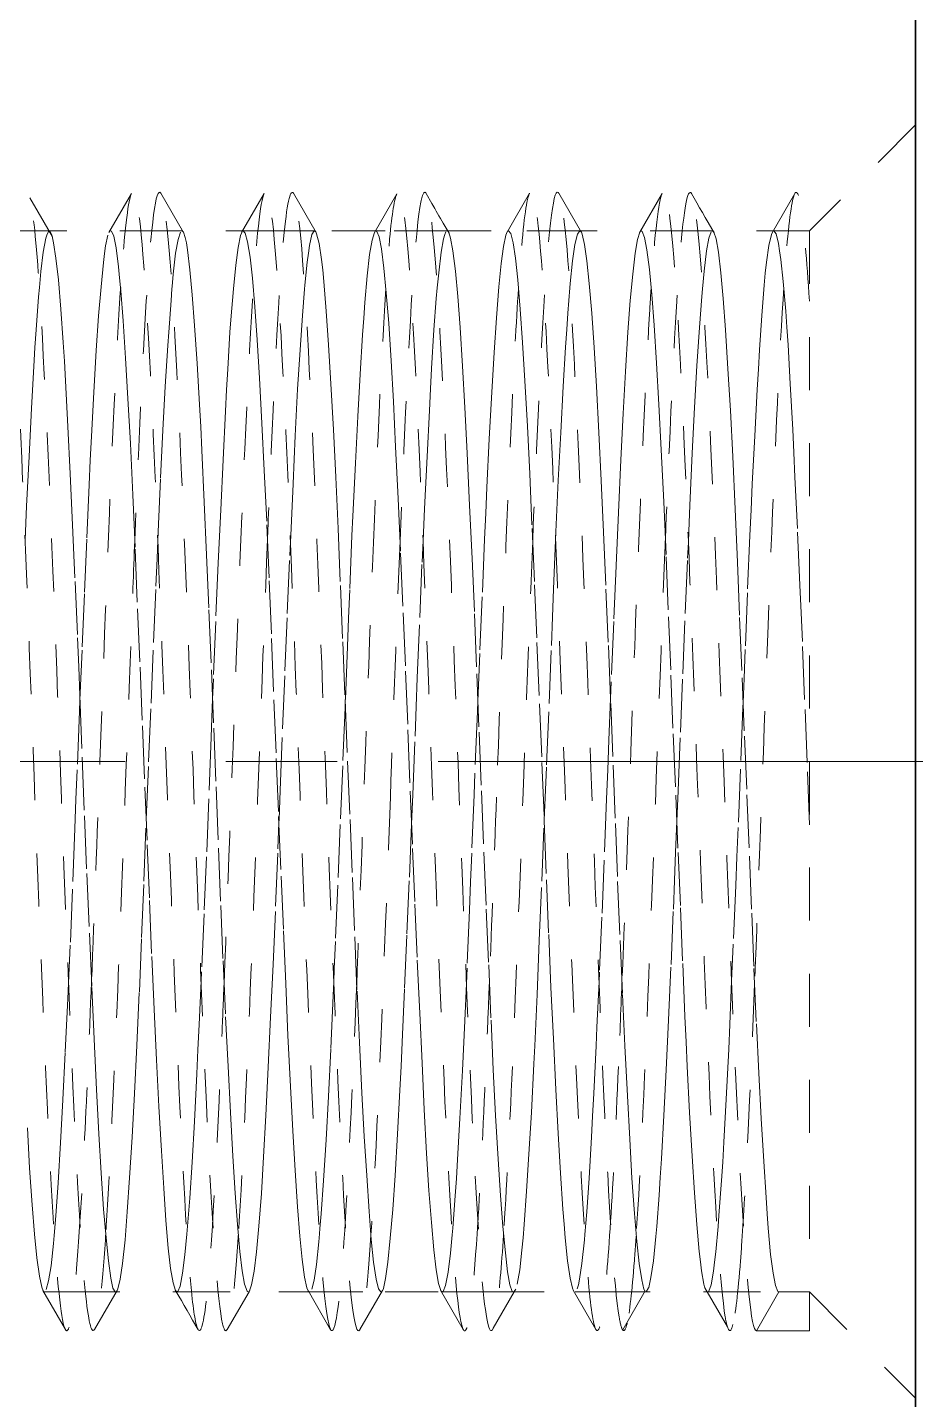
# Model space of a CAD drawing. Header units: millimetres. Extents: x -742 to 742, y -525 to 525.
# Drawn here: x -445.99 to -429.25, y -156.36 to -130.5 of the extents above; entities that cross this region are included whole.
import ezdxf

# ---------------------------------------------------------------- set-up
doc = ezdxf.new("R2010")
doc.units = ezdxf.units.MM
doc.linetypes.add('点画线', pattern=[18, 12, -2, 2, -2])
doc.linetypes.add('虚线', pattern=[2, 1, -1])
doc.layers.get('0').update_dxf_attribs({"lineweight": 35})
for name, color, linetype, lineweight in [('中心线层', 1, '点画线', 18), ('粗实线层', 7, 'Continuous', 35), ('虚线层', 6, '虚线', 18)]:
    doc.layers.add(name, color=color, linetype=linetype, lineweight=lineweight)

# ---------------------------------------------------------------- blocks, each defined once
blk = doc.blocks.new('*X8')
blk.add_line((-834.125, 60), (-834.125, -70))
at = {"layer": '虚线层', "color": 7}
for p, q in [((-834.125, -33), (-836.125, -35)), ((-834.125, -33), (-836.125, -35)), ((-836.125, -35), (-882.125, -35)), ((-850.454, -35), (-851.794, -35)), ((-847.953, -35), (-849.297, -35)), ((-845.456, -35), (-846.797, -35)), ((-842.955, -35), (-844.294, -35)), ((-840.453, -35), (-841.795, -35)), ((-837.956, -35), (-839.297, -35)), ((-836.125, -35), (-836.795, -35)), ((-836.125, -35), (-836.125, -55)), ((-882.125, -55), (-836.125, -55)), ((-850.546, -55), (-849.206, -55)), ((-848.044, -55), (-846.704, -55)), ((-845.546, -55), (-844.203, -55)), ((-843.047, -55), (-841.706, -55)), ((-840.544, -55), (-839.205, -55)), ((-838.045, -55), (-836.702, -55)), ((-837.125, -55.732), (-836.702, -55)), ((-836.125, -55), (-836.702, -55)), ((-836.125, -55), (-834.125, -57)), ((-836.125, -55), (-834.125, -57)), ((-836.125, -55.732), (-836.125, -55)), ((-836.125, -55.732), (-837.125, -55.732))]:
    blk.add_line(p, q, dxfattribs=at)
for points in [[(-850.394, -35.109), (-850.82, -34.375)], [(-848.901, -34.292), (-849.329, -35.03)], [(-847.923, -35.028), (-848.35, -34.29)], [(-846.401, -34.293), (-846.828, -35.032)], [(-845.426, -35.029), (-845.853, -34.289)], [(-843.903, -34.299), (-844.33, -35.04)], [(-842.919, -35.041), (-843.028, -34.855), (-843.082, -34.763), (-843.109, -34.717), (-843.136, -34.671), (-843.162, -34.625), (-843.189, -34.578), (-843.243, -34.483), (-843.35, -34.294)], [(-841.4, -34.291), (-841.825, -35.026)], [(-840.422, -35.03), (-840.849, -34.291)], [(-838.901, -34.293), (-839.325, -35.024)], [(-837.921, -35.035), (-838.034, -34.841), (-838.089, -34.746), (-838.143, -34.654), (-838.195, -34.562), (-838.247, -34.472), (-838.349, -34.295)], [(-836.402, -34.297), (-836.829, -35.038)], [(-850.641, -36.065), (-850.612, -35.765), (-850.567, -35.398), (-850.519, -35.139), (-850.502, -35.079)], [(-850.502, -35.079), (-850.459, -35.001)], [(-850.454, -35), (-850.438, -35.009), (-850.417, -35.046), (-850.407, -35.075)], [(-850.407, -35.075), (-850.4, -35.099)], [(-850.4, -35.099), (-850.372, -35.224), (-850.327, -35.516), (-850.282, -35.924), (-850.234, -36.473), (-850.19, -37.102), (-850.169, -37.456), (-850.148, -37.827), (-850.103, -38.685), (-850.059, -39.58), (-850.014, -40.54), (-849.966, -41.609), (-849.921, -42.669), (-849.899, -43.214), (-849.878, -43.757), (-849.834, -44.917), (-849.791, -46.022), (-849.746, -47.114), (-849.698, -48.234), (-849.653, -49.259), (-849.609, -50.232), (-849.565, -51.186), (-849.522, -52.016), (-849.478, -52.76), (-849.43, -53.44), (-849.384, -53.98), (-849.34, -54.411), (-849.295, -54.74), (-849.253, -54.931), (-849.209, -55), (-849.207, -55)], [(-849.348, -35.079), (-849.391, -35.278), (-849.412, -35.424), (-849.433, -35.596), (-849.478, -36.054), (-849.523, -36.602), (-849.568, -37.253), (-849.616, -38.039), (-849.66, -38.874), (-849.681, -39.324), (-849.702, -39.785), (-849.747, -40.81), (-849.791, -41.839), (-849.836, -42.905), (-849.875, -43.838)], [(-848.071, -54.976), (-848.072, -54.975), (-848.12, -54.825), (-848.166, -54.559), (-848.21, -54.176), (-848.255, -53.652), (-848.297, -53.045), (-848.341, -52.34), (-848.388, -51.503), (-848.434, -50.624), (-848.479, -49.677), (-848.525, -48.619), (-848.567, -47.568), (-848.61, -46.485), (-848.656, -45.327), (-848.702, -44.221), (-848.747, -43.125), (-848.794, -41.998), (-848.836, -40.963), (-848.879, -39.977), (-848.924, -39.007), (-848.97, -38.16), (-849.015, -37.397), (-849.063, -36.694), (-849.106, -36.13), (-849.127, -35.886), (-849.148, -35.674), (-849.193, -35.318), (-849.238, -35.101), (-849.283, -35.005), (-849.297, -35)], [(-848.142, -36.092), (-848.138, -36.048), (-848.117, -35.817), (-848.072, -35.42), (-848.027, -35.162), (-847.982, -35.024)], [(-847.953, -35), (-847.934, -35.011), (-847.926, -35.023)], [(-847.926, -35.023), (-847.89, -35.124), (-847.869, -35.227), (-847.848, -35.358), (-847.803, -35.731), (-847.759, -36.202), (-847.714, -36.78), (-847.666, -37.497), (-847.621, -38.272), (-847.599, -38.695), (-847.578, -39.131), (-847.534, -40.11), (-847.491, -41.103), (-847.446, -42.144), (-847.398, -43.275), (-847.353, -44.374), (-847.309, -45.479), (-847.265, -46.636), (-847.222, -47.715), (-847.178, -48.761), (-847.13, -49.811), (-847.084, -50.75), (-847.04, -51.618), (-846.995, -52.443), (-846.953, -53.135), (-846.909, -53.728), (-846.862, -54.235), (-846.816, -54.602), (-846.771, -54.852), (-846.726, -54.985), (-846.704, -55)], [(-846.824, -35.025), (-846.827, -35.031), (-846.848, -35.089), (-846.893, -35.31), (-846.938, -35.643), (-846.984, -36.089), (-847.031, -36.676), (-847.048, -36.91)], [(-845.574, -54.978), (-845.598, -54.921), (-845.641, -54.722), (-845.686, -54.385), (-845.728, -53.946), (-845.772, -53.398), (-845.82, -52.711), (-845.866, -51.96), (-845.91, -51.125), (-845.955, -50.166), (-845.997, -49.189), (-846.041, -48.161), (-846.088, -47.038), (-846.134, -45.945), (-846.179, -44.84), (-846.225, -43.68), (-846.267, -42.594), (-846.31, -41.537), (-846.356, -40.471), (-846.402, -39.515), (-846.447, -38.625), (-846.494, -37.774), (-846.536, -37.055), (-846.579, -36.433), (-846.624, -35.892), (-846.67, -35.492), (-846.715, -35.208), (-846.763, -35.039), (-846.797, -35)], [(-845.641, -36.1), (-845.634, -36.021), (-845.59, -35.59), (-845.569, -35.416), (-845.548, -35.274), (-845.503, -35.07), (-845.459, -35.001)], [(-845.456, -35), (-845.432, -35.018)], [(-845.432, -35.018), (-845.414, -35.053), (-845.366, -35.24), (-845.321, -35.54), (-845.299, -35.736), (-845.278, -35.956), (-845.234, -36.513), (-845.191, -37.149), (-845.146, -37.88), (-845.098, -38.743), (-845.053, -39.643), (-845.009, -40.608), (-844.965, -41.681), (-844.922, -42.743), (-844.878, -43.832), (-844.83, -44.993), (-844.784, -46.097), (-844.74, -47.188), (-844.695, -48.305), (-844.653, -49.327), (-844.609, -50.296), (-844.562, -51.245), (-844.516, -52.069), (-844.471, -52.807), (-844.426, -53.48), (-844.384, -54.013), (-844.341, -54.436), (-844.294, -54.757), (-844.249, -54.939), (-844.203, -55)], [(-844.324, -35.028), (-844.324, -35.03), (-844.37, -35.176), (-844.415, -35.442), (-844.463, -35.848), (-844.506, -36.349), (-844.527, -36.642), (-844.548, -36.956), (-844.594, -37.7), (-844.638, -38.499), (-844.684, -39.378), (-844.731, -40.375), (-844.748, -40.742)], [(-843.074, -54.975), (-843.116, -54.838), (-843.159, -54.58), (-843.204, -54.205), (-843.252, -53.69), (-843.298, -53.09), (-843.341, -52.392), (-843.386, -51.56), (-843.428, -50.686), (-843.472, -49.743), (-843.52, -48.689), (-843.566, -47.64), (-843.61, -46.559), (-843.655, -45.402), (-843.697, -44.296), (-843.741, -43.199), (-843.788, -42.07), (-843.834, -41.032), (-843.879, -40.043), (-843.925, -39.068), (-843.967, -38.215), (-844.01, -37.446), (-844.056, -36.736), (-844.102, -36.165), (-844.147, -35.702), (-844.194, -35.338), (-844.236, -35.112), (-844.279, -35.008), (-844.294, -35)], [(-843.142, -36.074), (-843.114, -35.788), (-843.066, -35.398), (-843.021, -35.149), (-842.999, -35.068), (-842.978, -35.019)], [(-842.925, -35.03), (-842.891, -35.136), (-842.846, -35.378), (-842.798, -35.759), (-842.753, -36.238), (-842.709, -36.823), (-842.665, -37.547), (-842.622, -38.329), (-842.578, -39.192), (-842.53, -40.176), (-842.484, -41.173), (-842.44, -42.216), (-842.395, -43.35), (-842.353, -44.449), (-842.309, -45.555), (-842.262, -46.71), (-842.216, -47.787), (-842.171, -48.831), (-842.126, -49.877), (-842.084, -50.811), (-842.041, -51.674), (-841.994, -52.494), (-841.949, -53.179), (-841.903, -53.764), (-841.856, -54.264), (-841.814, -54.623), (-841.772, -54.865), (-841.726, -54.989), (-841.706, -55)], [(-841.821, -35.019), (-841.847, -35.079), (-841.894, -35.292), (-841.936, -35.616), (-841.979, -36.055), (-842.024, -36.635), (-842.07, -37.291), (-842.115, -38.041), (-842.163, -38.921), (-842.206, -39.835), (-842.227, -40.321), (-842.248, -40.813), (-842.294, -41.895), (-842.338, -42.964), (-842.375, -43.862)], [(-840.57, -54.978), (-840.591, -54.931), (-840.636, -54.74), (-840.684, -54.411), (-840.729, -53.979), (-840.751, -53.72), (-840.772, -53.438), (-840.816, -52.758), (-840.859, -52.014), (-840.904, -51.184), (-840.952, -50.231), (-840.998, -49.258), (-841.041, -48.232), (-841.086, -47.112), (-841.128, -46.02), (-841.172, -44.915), (-841.22, -43.755), (-841.266, -42.667), (-841.31, -41.608), (-841.355, -40.539), (-841.397, -39.578), (-841.441, -38.683), (-841.488, -37.826), (-841.534, -37.101), (-841.579, -36.472), (-841.625, -35.924), (-841.667, -35.516), (-841.71, -35.224), (-841.756, -35.046), (-841.795, -35)], [(-840.641, -36.072), (-840.634, -35.988), (-840.591, -35.564), (-840.546, -35.257), (-840.498, -35.061), (-840.453, -35)], [(-840.453, -35), (-840.453, -35), (-840.425, -35.025)], [(-840.425, -35.025), (-840.409, -35.062), (-840.365, -35.257), (-840.322, -35.565), (-840.278, -35.989), (-840.23, -36.553), (-840.184, -37.195), (-840.14, -37.933), (-840.095, -38.802), (-840.053, -39.707), (-840.009, -40.676), (-839.962, -41.752), (-839.916, -42.816), (-839.871, -43.907), (-839.826, -45.068), (-839.784, -46.172), (-839.741, -47.261), (-839.694, -48.377), (-839.649, -49.395), (-839.603, -50.36), (-839.556, -51.304), (-839.514, -52.122), (-839.472, -52.854), (-839.426, -53.52), (-839.381, -54.046), (-839.335, -54.461), (-839.287, -54.773), (-839.244, -54.947), (-839.223, -54.989)], [(-839.325, -35.025), (-839.367, -35.162), (-839.41, -35.42), (-839.456, -35.818), (-839.502, -36.311), (-839.547, -36.911), (-839.594, -37.648), (-839.636, -38.442), (-839.679, -39.315), (-839.724, -40.309), (-839.77, -41.312), (-839.815, -42.361), (-839.863, -43.499), (-839.875, -43.811)], [(-839.325, -35.024), (-839.329, -35.032)], [(-838.095, -54.926), (-838.116, -54.852), (-838.16, -54.602), (-838.181, -54.431), (-838.202, -54.235), (-838.247, -53.727), (-838.291, -53.134), (-838.336, -52.442), (-838.384, -51.617), (-838.429, -50.748), (-838.451, -50.283), (-838.472, -49.809), (-838.516, -48.759), (-838.559, -47.713), (-838.604, -46.634), (-838.652, -45.477), (-838.698, -44.372), (-838.741, -43.273), (-838.786, -42.142), (-838.828, -41.101), (-838.872, -40.108), (-838.92, -39.129), (-838.966, -38.271), (-839.01, -37.495), (-839.055, -36.779), (-839.097, -36.201), (-839.141, -35.73), (-839.188, -35.357), (-839.234, -35.124), (-839.279, -35.011), (-839.298, -35)], [(-838.14, -36.092), (-838.109, -35.758), (-838.065, -35.378), (-838.022, -35.136), (-837.978, -35.015)], [(-837.956, -35), (-837.93, -35.019), (-837.926, -35.026)], [(-837.926, -35.026), (-837.884, -35.149), (-837.84, -35.399), (-837.795, -35.788), (-837.753, -36.274), (-837.709, -36.867), (-837.662, -37.597), (-837.616, -38.385), (-837.571, -39.253), (-837.526, -40.242), (-837.484, -41.242), (-837.441, -42.289), (-837.394, -43.424), (-837.349, -44.524), (-837.303, -45.63), (-837.256, -46.784), (-837.214, -47.86), (-837.172, -48.9), (-837.126, -49.943), (-837.081, -50.873), (-837.035, -51.73), (-836.987, -52.543), (-836.944, -53.222), (-836.923, -53.527), (-836.902, -53.8), (-836.857, -54.292), (-836.812, -54.644), (-836.767, -54.877), (-836.719, -54.992), (-836.702, -55)], [(-836.822, -35.025), (-836.841, -35.07), (-836.888, -35.274), (-836.934, -35.59), (-836.957, -35.794), (-836.979, -36.022), (-837.025, -36.593), (-837.067, -37.243), (-837.088, -37.606), (-837.11, -37.987), (-837.156, -38.862), (-837.202, -39.771), (-837.225, -40.254), (-837.247, -40.744), (-837.294, -41.823), (-837.336, -42.89), (-837.357, -43.438), (-837.375, -43.888)], [(-836.125, -46.195), (-836.171, -45.021), (-836.216, -43.83), (-836.259, -42.74), (-836.282, -42.201), (-836.304, -41.679), (-836.352, -40.606), (-836.398, -39.641), (-836.42, -39.179), (-836.441, -38.742), (-836.486, -37.879), (-836.528, -37.147), (-836.55, -36.814), (-836.572, -36.512), (-836.62, -35.955), (-836.666, -35.54), (-836.689, -35.374), (-836.71, -35.24), (-836.755, -35.053), (-836.795, -35)], [(-850.572, -54.979), (-850.597, -54.912), (-850.641, -54.704), (-850.688, -54.358), (-850.734, -53.912), (-850.779, -53.357), (-850.825, -52.663), (-850.867, -51.906)], [(-850.91, -40.823), (-850.881, -40.188), (-850.835, -39.25), (-850.787, -38.339), (-850.744, -37.556), (-850.723, -37.196), (-850.702, -36.864), (-850.657, -36.244), (-850.641, -36.065)], [(-848.202, -36.91), (-848.159, -36.31), (-848.142, -36.092)], [(-845.902, -40.742), (-845.859, -39.769), (-845.838, -39.302), (-845.817, -38.86), (-845.772, -37.985), (-845.727, -37.241), (-845.682, -36.592), (-845.641, -36.1)], [(-843.409, -40.834), (-843.382, -40.241), (-843.334, -39.252), (-843.29, -38.384), (-843.269, -37.976), (-843.248, -37.596), (-843.203, -36.866), (-843.159, -36.273), (-843.142, -36.074)], [(-840.91, -40.826), (-840.903, -40.674), (-840.859, -39.705), (-840.814, -38.801), (-840.766, -37.932), (-840.721, -37.194), (-840.699, -36.858), (-840.678, -36.552), (-840.641, -36.072)], [(-838.408, -40.864), (-838.399, -40.662), (-838.378, -40.174), (-838.334, -39.19), (-838.291, -38.327), (-838.246, -37.545), (-838.198, -36.822), (-838.153, -36.237), (-838.14, -36.092)], [(-848.409, -40.835), (-848.402, -40.672), (-848.357, -39.655), (-848.312, -38.754), (-848.267, -37.93), (-848.219, -37.157), (-848.202, -36.91)], [(-847.048, -36.91), (-847.091, -37.608), (-847.112, -37.995), (-847.133, -38.397), (-847.178, -39.313), (-847.223, -40.256), (-847.268, -41.257), (-847.316, -42.359), (-847.36, -43.44), (-847.375, -43.829)], [(-848.625, -46.096), (-848.581, -45.007), (-848.535, -43.903), (-848.487, -42.756), (-848.444, -41.694), (-848.423, -41.173), (-848.409, -40.835)], [(-846.125, -46.15), (-846.123, -46.097), (-846.102, -45.55), (-846.057, -44.387), (-846.012, -43.289), (-845.967, -42.212), (-845.919, -41.116), (-845.908, -40.862)], [(-845.908, -40.862), (-845.902, -40.742)], [(-844.748, -40.742), (-844.791, -41.767), (-844.812, -42.3), (-844.833, -42.832), (-844.875, -43.897)], [(-843.602, -45.628), (-843.559, -44.522), (-843.538, -43.966), (-843.517, -43.422), (-843.472, -42.287), (-843.427, -41.241), (-843.409, -40.834)], [(-841.125, -46.108), (-841.082, -45.066), (-841.034, -43.905), (-840.99, -42.814), (-840.969, -42.274), (-840.948, -41.75), (-840.91, -40.826)], [(-838.625, -46.125), (-838.603, -45.553), (-838.559, -44.447), (-838.514, -43.348), (-838.466, -42.214), (-838.421, -41.171), (-838.408, -40.864)], [(-849.875, -43.838), (-849.884, -44.054), (-849.929, -45.159), (-849.951, -45.716), (-849.972, -46.263), (-850.016, -47.406), (-850.059, -48.463), (-850.09, -49.177)], [(-847.375, -43.829), (-847.381, -43.993), (-847.402, -44.54), (-847.447, -45.703), (-847.491, -46.8), (-847.536, -47.875), (-847.584, -48.967), (-847.592, -49.141)], [(-844.875, -43.897), (-844.878, -43.98), (-844.923, -45.084), (-844.968, -46.188), (-845.016, -47.332), (-845.06, -48.392), (-845.081, -48.911), (-845.092, -49.155)], [(-842.375, -43.862), (-842.384, -44.057), (-842.431, -45.219), (-842.448, -45.628)], [(-839.875, -43.811), (-839.906, -44.6), (-839.927, -45.157), (-839.948, -45.705), (-839.994, -46.859), (-840.038, -47.932), (-840.084, -48.97), (-840.092, -49.151)], [(-837.375, -43.888), (-837.379, -43.982), (-837.424, -45.144), (-837.47, -46.247), (-837.493, -46.798), (-837.515, -47.335), (-837.563, -48.447), (-837.592, -49.142)], [(-843.625, -46.182), (-843.619, -46.036), (-843.602, -45.628)], [(-842.448, -45.628), (-842.491, -46.726), (-842.512, -47.272), (-842.533, -47.803), (-842.578, -48.898), (-842.591, -49.183)], [(-849.182, -54.982), (-849.162, -54.941), (-849.116, -54.76), (-849.071, -54.46), (-849.026, -54.019), (-848.984, -53.487), (-848.941, -52.851), (-848.894, -52.079), (-848.849, -51.256), (-848.803, -50.357), (-848.756, -49.34), (-848.714, -48.319), (-848.672, -47.257), (-848.626, -46.111), (-848.625, -46.096)], [(-846.678, -54.977), (-846.641, -54.864), (-846.594, -54.606), (-846.549, -54.241), (-846.503, -53.762), (-846.456, -53.144), (-846.414, -52.453), (-846.372, -51.671), (-846.326, -50.761), (-846.281, -49.823), (-846.235, -48.827), (-846.187, -47.729), (-846.144, -46.65), (-846.125, -46.15)], [(-844.175, -54.977), (-844.156, -54.932), (-844.114, -54.743), (-844.072, -54.435), (-844.026, -53.986), (-843.981, -53.447), (-843.935, -52.804), (-843.887, -52.026), (-843.844, -51.197), (-843.823, -50.75), (-843.802, -50.293), (-843.757, -49.272), (-843.712, -48.247), (-843.667, -47.183), (-843.625, -46.182)], [(-841.302, -50.358), (-841.259, -49.393), (-841.238, -48.886), (-841.217, -48.375), (-841.172, -47.259), (-841.127, -46.17), (-841.125, -46.108)], [(-839.002, -53.763), (-838.959, -53.178), (-838.938, -52.844), (-838.917, -52.492), (-838.872, -51.673), (-838.827, -50.81), (-838.782, -49.876), (-838.734, -48.829), (-838.69, -47.786), (-838.669, -47.246), (-838.648, -46.708), (-838.625, -46.125)], [(-850.09, -49.177), (-850.104, -49.477), (-850.152, -50.485), (-850.198, -51.375), (-850.241, -52.187), (-850.286, -52.945), (-850.328, -53.567), (-850.359, -53.938)], [(-847.592, -49.141), (-847.629, -49.957), (-847.651, -50.433), (-847.672, -50.886), (-847.716, -51.784), (-847.759, -52.554), (-847.804, -53.231), (-847.852, -53.835), (-847.859, -53.913)], [(-845.092, -49.155), (-845.102, -49.41), (-845.147, -50.422), (-845.191, -51.316), (-845.236, -52.134), (-845.284, -52.899), (-845.329, -53.528), (-845.351, -53.806), (-845.359, -53.901)], [(-842.591, -49.183), (-842.623, -49.891), (-842.668, -50.824), (-842.716, -51.728), (-842.76, -52.504), (-842.781, -52.861), (-842.802, -53.188), (-842.847, -53.799), (-842.858, -53.924)], [(-840.092, -49.151), (-840.131, -50.008), (-840.148, -50.358)], [(-837.592, -49.142), (-837.606, -49.463), (-837.627, -49.955), (-837.648, -50.424), (-837.693, -51.363), (-837.738, -52.175), (-837.761, -52.552), (-837.784, -52.901), (-837.831, -53.559), (-837.848, -53.763)], [(-841.635, -54.851), (-841.587, -54.585), (-841.544, -54.212), (-841.523, -53.981), (-841.502, -53.726), (-841.457, -53.099), (-841.412, -52.402), (-841.367, -51.615), (-841.319, -50.699), (-841.302, -50.358)], [(-840.148, -50.358), (-840.191, -51.258), (-840.212, -51.683), (-840.233, -52.081), (-840.278, -52.853), (-840.323, -53.488), (-840.359, -53.918)], [(-839.155, -54.918), (-839.112, -54.726), (-839.067, -54.41), (-839.019, -53.953), (-839.002, -53.763)], [(-837.848, -53.763), (-837.891, -54.242), (-837.912, -54.44), (-837.933, -54.607), (-837.978, -54.864), (-838.023, -54.985)], [(-850.359, -53.938), (-850.372, -54.084), (-850.42, -54.508), (-850.466, -54.792), (-850.51, -54.956)], [(-847.859, -53.913), (-847.898, -54.298), (-847.941, -54.648), (-847.986, -54.888), (-848.028, -54.993)], [(-845.359, -53.901), (-845.372, -54.052), (-845.416, -54.485), (-845.459, -54.777), (-845.504, -54.949)], [(-842.858, -53.924), (-842.891, -54.27), (-842.936, -54.628), (-842.984, -54.876), (-843.029, -54.989)], [(-840.359, -53.918), (-840.368, -54.02), (-840.416, -54.46), (-840.46, -54.76), (-840.481, -54.867), (-840.502, -54.941)], [(-850.577, -54.97), (-850.15, -55.708)], [(-850.547, -55), (-850.555, -54.998), (-850.572, -54.979)], [(-849.603, -55.71), (-849.175, -54.97)], [(-848.078, -54.964), (-847.964, -55.16), (-847.909, -55.255), (-847.855, -55.348), (-847.803, -55.439), (-847.752, -55.529), (-847.651, -55.704)], [(-848.044, -55), (-848.071, -54.976)], [(-847.1, -55.707), (-846.689, -54.996)], [(-846.689, -54.996), (-846.673, -54.967)], [(-845.577, -54.972), (-845.15, -55.711)], [(-845.546, -55), (-845.552, -54.999), (-845.574, -54.978)], [(-844.6, -55.71), (-844.172, -54.972)], [(-843.079, -54.968), (-842.651, -55.707)], [(-843.072, -54.98), (-843.072, -54.98), (-843.074, -54.975)], [(-843.047, -55), (-843.051, -55), (-843.072, -54.98)], [(-842.089, -55.685), (-841.692, -54.999)], [(-841.692, -54.999), (-841.69, -54.994)], [(-841.69, -54.994), (-841.662, -54.946)], [(-840.577, -54.967), (-840.149, -55.708)], [(-839.645, -55.716), (-839.219, -54.981)], [(-839.223, -54.989), (-839.223, -54.989), (-839.205, -55)], [(-839.202, -55), (-839.157, -54.923), (-839.155, -54.918)], [(-838.099, -54.92), (-837.673, -55.655)]]:
    blk.add_lwpolyline(points, dxfattribs=at)
for points, knots in [([(-849.603, -55.71), (-849.66, -55.796), (-849.718, -55.552), (-849.871, -54.025), (-849.967, -52.183), (-850.158, -47.563), (-850.254, -44.843), (-850.446, -39.821), (-850.542, -37.581), (-850.698, -35.199), (-850.759, -34.604), (-850.82, -34.375)], [0, 0, 0, 0, 1591.158788, 1591.158788, 4241.836439, 4241.836439, 6892.51409, 6892.51409, 9543.191741, 9543.191741, 11225.770306, 11225.770306, 11225.770306, 11225.770306]), ([(-847.65, -55.705), (-847.692, -55.635), (-847.734, -55.393), (-847.871, -54.025), (-847.967, -52.183), (-848.158, -47.563), (-848.254, -44.843), (-848.446, -39.821), (-848.542, -37.581), (-848.726, -34.788), (-848.813, -34.139), (-848.901, -34.292)], [0, 0, 0, 0, 1116.88385, 1116.88385, 3690.758992, 3690.758992, 6264.634134, 6264.634134, 8838.509276, 8838.509276, 11198.893106, 11198.893106, 11198.893106, 11198.893106]), ([(-847.1, -55.706), (-847.129, -55.758), (-847.158, -55.724), (-847.283, -55.195), (-847.379, -53.839), (-847.571, -49.844), (-847.667, -47.254), (-847.858, -42.073), (-847.954, -39.544), (-848.146, -35.764), (-848.242, -34.56), (-848.342, -34.305), (-848.346, -34.297), (-848.35, -34.29)], [0, 0, 0, 0, 925.259559, 925.259559, 3954.899457, 3954.899457, 6984.539355, 6984.539355, 10014.179252, 10014.179252, 13043.81915, 13043.81915, 13175.014669, 13175.014669, 13175.014669, 13175.014669]), ([(-845.15, -55.711), (-845.162, -55.69), (-845.175, -55.653), (-845.283, -55.195), (-845.379, -53.839), (-845.571, -49.844), (-845.667, -47.254), (-845.858, -42.073), (-845.954, -39.544), (-846.146, -35.764), (-846.242, -34.56), (-846.359, -34.262), (-846.38, -34.255), (-846.401, -34.294)], [0, 0, 0, 0, 396.533537, 396.533537, 3416.39252, 3416.39252, 6436.251502, 6436.251502, 9456.110485, 9456.110485, 12475.969467, 12475.969467, 13142.985211, 13142.985211, 13142.985211, 13142.985211]), ([(-845.853, -34.289), (-845.915, -34.201), (-845.976, -34.49), (-846.133, -36.18), (-846.229, -38.081), (-846.325, -40.43)], [0, 0, 0, 0, 2023.94381, 2023.94381, 5178.382552, 5178.382552, 5178.382552, 5178.382552]), ([(-844.6, -55.71), (-844.6, -55.711), (-844.6, -55.711), (-844.696, -55.874), (-844.792, -55.069), (-844.983, -51.892), (-845.079, -49.558), (-845.271, -44.465), (-845.367, -41.769), (-845.558, -37.306), (-845.654, -35.595), (-845.784, -34.506), (-845.819, -34.339), (-845.853, -34.289)], [0, 0, 0, 0, 4.744425, 4.744425, 3012.583974, 3012.583974, 6020.423522, 6020.423522, 9028.263071, 9028.263071, 12036.102619, 12036.102619, 13114.058999, 13114.058999, 13114.058999, 13114.058999]), ([(-843.903, -34.299), (-843.948, -34.382), (-843.993, -34.667), (-844.062, -35.409), (-844.086, -35.722), (-844.11, -36.083)], [0, 0, 0, 0, 3367.1965, 3367.1965, 5165.293622, 5165.293622, 5165.293622, 5165.293622]), ([(-842.651, -55.707), (-842.73, -55.562), (-842.809, -54.785), (-842.983, -51.892), (-843.079, -49.558), (-843.271, -44.465), (-843.367, -41.769), (-843.558, -37.306), (-843.654, -35.595), (-843.801, -34.369), (-843.852, -34.206), (-843.903, -34.299)], [0, 0, 0, 0, 2106.176935, 2106.176935, 4670.142033, 4670.142033, 7234.10713, 7234.10713, 9798.072228, 9798.072228, 11157.643992, 11157.643992, 11157.643992, 11157.643992]), ([(-843.351, -34.292), (-843.384, -34.238), (-843.417, -34.292), (-843.546, -34.944), (-843.642, -36.374), (-843.772, -39.164), (-843.807, -39.98), (-843.842, -40.843)], [0, 0, 0, 0, 1445.18821, 1445.18821, 5656.121327, 5656.121327, 7181.734292, 7181.734292, 7181.734292, 7181.734292]), ([(-842.089, -55.685), (-842.159, -55.852), (-842.23, -55.521), (-842.396, -53.607), (-842.492, -51.642), (-842.683, -46.884), (-842.779, -44.149), (-842.971, -39.219), (-843.067, -37.082), (-843.226, -34.896), (-843.289, -34.396), (-843.351, -34.292)], [0, 0, 0, 0, 1860.713927, 1860.713927, 4395.602985, 4395.602985, 6930.492042, 6930.492042, 9465.381099, 9465.381099, 11130.298661, 11130.298661, 11130.298661, 11130.298661]), ([(-841.4, -34.291), (-841.417, -34.318), (-841.433, -34.373), (-841.503, -34.727), (-841.556, -35.287), (-841.61, -36.081)], [0, 0, 0, 0, 1234.290426, 1234.290426, 5149.34778, 5149.34778, 5149.34778, 5149.34778]), ([(-840.149, -55.707), (-840.199, -55.626), (-840.25, -55.291), (-840.396, -53.607), (-840.492, -51.642), (-840.683, -46.884), (-840.779, -44.149), (-840.971, -39.219), (-841.067, -37.082), (-841.242, -34.674), (-841.321, -34.163), (-841.4, -34.291)], [0, 0, 0, 0, 1341.915941, 1341.915941, 3893.843287, 3893.843287, 6445.770632, 6445.770632, 8997.697978, 8997.697978, 11103.593623, 11103.593623, 11103.593623, 11103.593623]), ([(-840.849, -34.291), (-840.854, -34.283), (-840.858, -34.277), (-840.958, -34.192), (-841.054, -35.079), (-841.214, -37.832), (-841.278, -39.256), (-841.342, -40.842)], [0, 0, 0, 0, 196.009301, 196.009301, 4373.526751, 4373.526751, 7158.271066, 7158.271066, 7158.271066, 7158.271066]), ([(-839.645, -55.716), (-839.668, -55.687), (-839.69, -55.607), (-839.808, -54.908), (-839.904, -53.406), (-840.096, -49.211), (-840.192, -46.571), (-840.383, -41.41), (-840.479, -38.951), (-840.666, -35.486), (-840.758, -34.455), (-840.849, -34.291)], [0, 0, 0, 0, 622.152446, 622.152446, 3266.983386, 3266.983386, 5911.814327, 5911.814327, 8556.645268, 8556.645268, 11077.380626, 11077.380626, 11077.380626, 11077.380626]), ([(-837.673, -55.655), (-837.686, -55.613), (-837.699, -55.553), (-837.808, -54.908), (-837.904, -53.406), (-838.096, -49.211), (-838.192, -46.571), (-838.383, -41.41), (-838.479, -38.951), (-838.671, -35.403), (-838.767, -34.355), (-838.876, -34.262), (-838.889, -34.269), (-838.902, -34.293)], [0, 0, 0, 0, 425.122526, 425.122526, 3473.082577, 3473.082577, 6521.042628, 6521.042628, 9569.002679, 9569.002679, 12616.96273, 12616.96273, 13029.815296, 13029.815296, 13029.815296, 13029.815296]), ([(-838.349, -34.295), (-838.42, -34.172), (-838.491, -34.562), (-838.655, -36.576), (-838.748, -38.507), (-838.841, -40.813)], [0, 0, 0, 0, 2231.503732, 2231.503732, 5131.740709, 5131.740709, 5131.740709, 5131.740709]), ([(-837.125, -55.732), (-837.221, -55.732), (-837.317, -54.764), (-837.508, -51.337), (-837.604, -48.917), (-837.796, -43.774), (-837.892, -41.112), (-838.083, -36.824), (-838.179, -35.25), (-838.3, -34.44), (-838.324, -34.337), (-838.349, -34.295)], [0, 0, 0, 0, 2605.650857, 2605.650857, 5211.301714, 5211.301714, 7816.95257, 7816.95257, 10422.603427, 10422.603427, 11089.383919, 11089.383919, 11089.383919, 11089.383919]), ([(-836.402, -34.297), (-836.455, -34.395), (-836.509, -34.779), (-836.578, -35.624), (-836.593, -35.832), (-836.608, -36.059)], [0, 0, 0, 0, 3989.858009, 3989.858009, 5118.618678, 5118.618678, 5118.618678, 5118.618678]), ([(-836.125, -36.322), (-836.175, -35.531), (-836.225, -34.942), (-836.317, -34.322), (-836.359, -34.221), (-836.402, -34.297)], [0, 0, 0, 0, 2776.945938, 2776.945938, 5118.267937, 5118.267937, 5118.267937, 5118.267937]), ([(-850.15, -55.708), (-850.221, -55.585), (-850.292, -54.955), (-850.458, -52.42), (-850.554, -50.18), (-850.746, -45.159), (-850.842, -42.438), (-851.033, -37.819), (-851.129, -35.978), (-851.225, -35.022)], [0, 0, 0, 0, 1818.433399, 1818.433399, 4275.121914, 4275.121914, 6731.810429, 6731.810429, 9188.498944, 9188.498944, 9188.498944, 9188.498944]), ([(-849.108, -36.064), (-849.143, -36.58), (-849.178, -37.198), (-849.308, -39.847), (-849.404, -42.407), (-849.553, -46.424), (-849.605, -47.838), (-849.658, -49.146)], [0, 0, 0, 0, 1371.301759, 1371.301759, 5153.91344, 5153.91344, 7231.977296, 7231.977296, 7231.977296, 7231.977296]), ([(-841.61, -36.081), (-841.652, -36.72), (-841.695, -37.51), (-841.833, -40.47), (-841.929, -43.083), (-842.025, -45.674)], [0, 0, 0, 0, 1586.509894, 1586.509894, 5146.848814, 5146.848814, 5146.848814, 5146.848814]), ([(-839.108, -36.052), (-839.122, -36.261), (-839.136, -36.488), (-839.246, -38.383), (-839.342, -40.761), (-839.511, -45.292), (-839.585, -47.334), (-839.659, -49.169)], [0, 0, 0, 0, 548.406662, 548.406662, 4274.545914, 4274.545914, 7143.891375, 7143.891375, 7143.891375, 7143.891375]), ([(-836.608, -36.059), (-836.689, -37.266), (-836.77, -39.021), (-836.946, -43.46), (-837.042, -46.197), (-837.145, -48.822), (-837.152, -49.007), (-837.16, -49.19)], [0, 0, 0, 0, 3127.077763, 3127.077763, 6842.963869, 6842.963869, 7127.666848, 7127.666848, 7127.666848, 7127.666848]), ([(-846.625, -36.318), (-846.721, -37.843), (-846.817, -40.129), (-846.995, -44.831), (-847.077, -47.136), (-847.16, -49.183)], [0, 0, 0, 0, 2786.259586, 2786.259586, 5179.005607, 5179.005607, 5179.005607, 5179.005607]), ([(-844.325, -40.43), (-844.421, -42.779), (-844.517, -45.505), (-844.628, -48.399), (-844.644, -48.797), (-844.659, -49.184)], [0, 0, 0, 0, 4430.926637, 4430.926637, 5152.369676, 5152.369676, 5152.369676, 5152.369676]), ([(-848.842, -40.836), (-848.865, -41.424), (-848.889, -42.034), (-849.008, -45.188), (-849.104, -47.898), (-849.264, -51.681), (-849.328, -52.974), (-849.391, -53.929)], [0, 0, 0, 0, 931.941633, 931.941633, 4703.686592, 4703.686592, 7213.170195, 7213.170195, 7213.170195, 7213.170195]), ([(-846.341, -40.814), (-846.431, -43.073), (-846.522, -45.64), (-846.706, -50.409), (-846.799, -52.542), (-846.892, -53.935)], [0, 0, 0, 0, 2549.596327, 2549.596327, 5164.546179, 5164.546179, 5164.546179, 5164.546179]), ([(-841.342, -40.842), (-841.374, -41.634), (-841.406, -42.468), (-841.533, -45.881), (-841.629, -48.559), (-841.725, -50.751)], [0, 0, 0, 0, 1283.030443, 1283.030443, 5131.383005, 5131.383005, 5131.383005, 5131.383005]), ([(-838.841, -40.813), (-838.844, -40.891), (-838.847, -40.97), (-838.946, -43.46), (-839.042, -46.197), (-839.223, -50.796), (-839.307, -52.675), (-839.392, -53.946)], [0, 0, 0, 0, 122.186143, 122.186143, 3835.305506, 3835.305506, 7125.263236, 7125.263236, 7125.263236, 7125.263236]), ([(-844.025, -45.674), (-844.121, -48.265), (-844.217, -50.756), (-844.339, -53.09), (-844.365, -53.538), (-844.391, -53.928)], [0, 0, 0, 0, 4032.993808, 4032.993808, 5135.509093, 5135.509093, 5135.509093, 5135.509093]), ([(-849.658, -49.146), (-849.701, -50.219), (-849.744, -51.221), (-849.817, -52.687), (-849.846, -53.215), (-849.875, -53.675)], [0, 0, 0, 0, 3083.629554, 3083.629554, 5158.947965, 5158.947965, 5158.947965, 5158.947965]), ([(-847.16, -49.183), (-847.173, -49.52), (-847.187, -49.849), (-847.296, -52.442), (-847.392, -54.219), (-847.542, -55.595), (-847.596, -55.797), (-847.65, -55.705)], [0, 0, 0, 0, 592.58739, 592.58739, 4788.382518, 4788.382518, 7163.492665, 7163.492665, 7163.492665, 7163.492665]), ([(-844.659, -49.184), (-844.74, -51.175), (-844.82, -52.899), (-844.983, -55.268), (-845.067, -55.845), (-845.15, -55.711)], [0, 0, 0, 0, 2517.177631, 2517.177631, 5129.101274, 5129.101274, 5129.101274, 5129.101274]), ([(-842.158, -49.143), (-842.209, -50.424), (-842.261, -51.602), (-842.334, -52.989), (-842.354, -53.355), (-842.375, -53.685)], [0, 0, 0, 0, 3637.898588, 3637.898588, 5112.37568, 5112.37568, 5112.37568, 5112.37568]), ([(-849.875, -53.675), (-849.942, -54.731), (-850.008, -55.421), (-850.1, -55.732), (-850.125, -55.751), (-850.15, -55.708)], [0, 0, 0, 0, 3749.342485, 3749.342485, 5147.446203, 5147.446203, 5147.446203, 5147.446203]), ([(-842.375, -53.685), (-842.45, -54.867), (-842.525, -55.584), (-842.617, -55.74), (-842.634, -55.738), (-842.651, -55.707)], [0, 0, 0, 0, 4152.425079, 4152.425079, 5100.782597, 5100.782597, 5100.782597, 5100.782597]), ([(-839.875, -53.671), (-839.921, -54.4), (-839.967, -54.959), (-840.058, -55.649), (-840.104, -55.781), (-840.149, -55.707)], [0, 0, 0, 0, 2558.303954, 2558.303954, 5084.856077, 5084.856077, 5084.856077, 5084.856077]), ([(-849.391, -53.929), (-849.423, -54.409), (-849.456, -54.804), (-849.526, -55.449), (-849.564, -55.653), (-849.603, -55.71)], [0, 0, 0, 0, 2343.744522, 2343.744522, 5143.08084, 5143.08084, 5143.08084, 5143.08084]), ([(-846.892, -53.935), (-846.894, -53.978), (-846.897, -54.02), (-846.967, -55.026), (-847.033, -55.589), (-847.1, -55.706)], [0, 0, 0, 0, 210.880943, 210.880943, 5127.024117, 5127.024117, 5127.024117, 5127.024117]), ([(-841.891, -53.923), (-841.932, -54.53), (-841.972, -55), (-842.038, -55.498), (-842.064, -55.624), (-842.089, -55.685)], [0, 0, 0, 0, 3129.895508, 3129.895508, 5096.450137, 5096.450137, 5096.450137, 5096.450137])]:
    blk.add_open_spline(points, degree=3, knots=knots, dxfattribs=at)
for points in [[(-848.925, -34.353), (-848.986, -34.56), (-849.047, -35.156), (-849.108, -36.064)], [(-848.35, -34.29), (-848.442, -34.136), (-848.533, -34.858), (-848.625, -36.318)], [(-846.401, -34.294), (-846.476, -34.429), (-846.55, -35.129), (-846.625, -36.318)], [(-838.902, -34.293), (-838.97, -34.42), (-839.039, -35.031), (-839.108, -36.052)], [(-844.11, -36.083), (-844.181, -37.162), (-844.253, -38.671), (-844.325, -40.43)], [(-848.625, -36.318), (-848.697, -37.466), (-848.77, -39.046), (-848.842, -40.836)], [(-846.325, -40.43), (-846.33, -40.557), (-846.336, -40.685), (-846.341, -40.814)], [(-843.842, -40.843), (-843.903, -42.36), (-843.964, -44.022), (-844.025, -45.674)], [(-842.025, -45.674), (-842.069, -46.87), (-842.114, -48.045), (-842.158, -49.143)], [(-839.659, -49.169), (-839.681, -49.717), (-839.703, -50.247), (-839.725, -50.751)], [(-837.16, -49.19), (-837.231, -50.973), (-837.303, -52.536), (-837.375, -53.679)], [(-841.725, -50.751), (-841.781, -52.015), (-841.836, -53.095), (-841.891, -53.923)], [(-839.725, -50.751), (-839.775, -51.89), (-839.825, -52.881), (-839.875, -53.671)], [(-837.375, -53.679), (-837.392, -53.944), (-837.408, -54.187), (-837.425, -54.405)], [(-844.391, -53.928), (-844.461, -54.963), (-844.53, -55.59), (-844.6, -55.71)], [(-839.392, -53.946), (-839.403, -54.109), (-839.414, -54.262), (-839.425, -54.405)], [(-839.425, -54.405), (-839.47, -54.995), (-839.516, -55.393), (-839.561, -55.588)], [(-837.425, -54.405), (-837.473, -55.025), (-837.52, -55.431), (-837.568, -55.615)], [(-839.561, -55.588), (-839.563, -55.598), (-839.565, -55.607), (-839.568, -55.615)], [(-839.568, -55.615), (-839.593, -55.715), (-839.619, -55.75), (-839.645, -55.716)], [(-837.568, -55.615), (-837.603, -55.751), (-837.638, -55.766), (-837.673, -55.655)]]:
    blk.add_open_spline(points, degree=3, dxfattribs=at)
blk = doc.blocks.new('*X7')
at = {"layer": '中心线层'}
for p, q in [((-831.026, -45), (-887.225, -45)), ((-831.125, -45), (-887.125, -45)), ((-841.125, -45), (-829.125, -45)), ((-841.125, -45), (-829.125, -45)), ((-827.125, -45), (-839.125, -45)), ((-827.125, -45), (-839.125, -45)), ((-781.125, -45), (-837.125, -45))]:
    blk.add_line(p, q, dxfattribs=at)
at = {"color": 0, "linetype": 'ByBlock'}
blk.add_blockref('*X8', (0, 0), dxfattribs=at)

msp = doc.modelspace()

# ---------------------------------------------------------------- block references
at = {"layer": '粗实线层'}
msp.add_blockref('*X7', (404.88, -99.336), dxfattribs=at)

doc.saveas('drawing.dxf')
